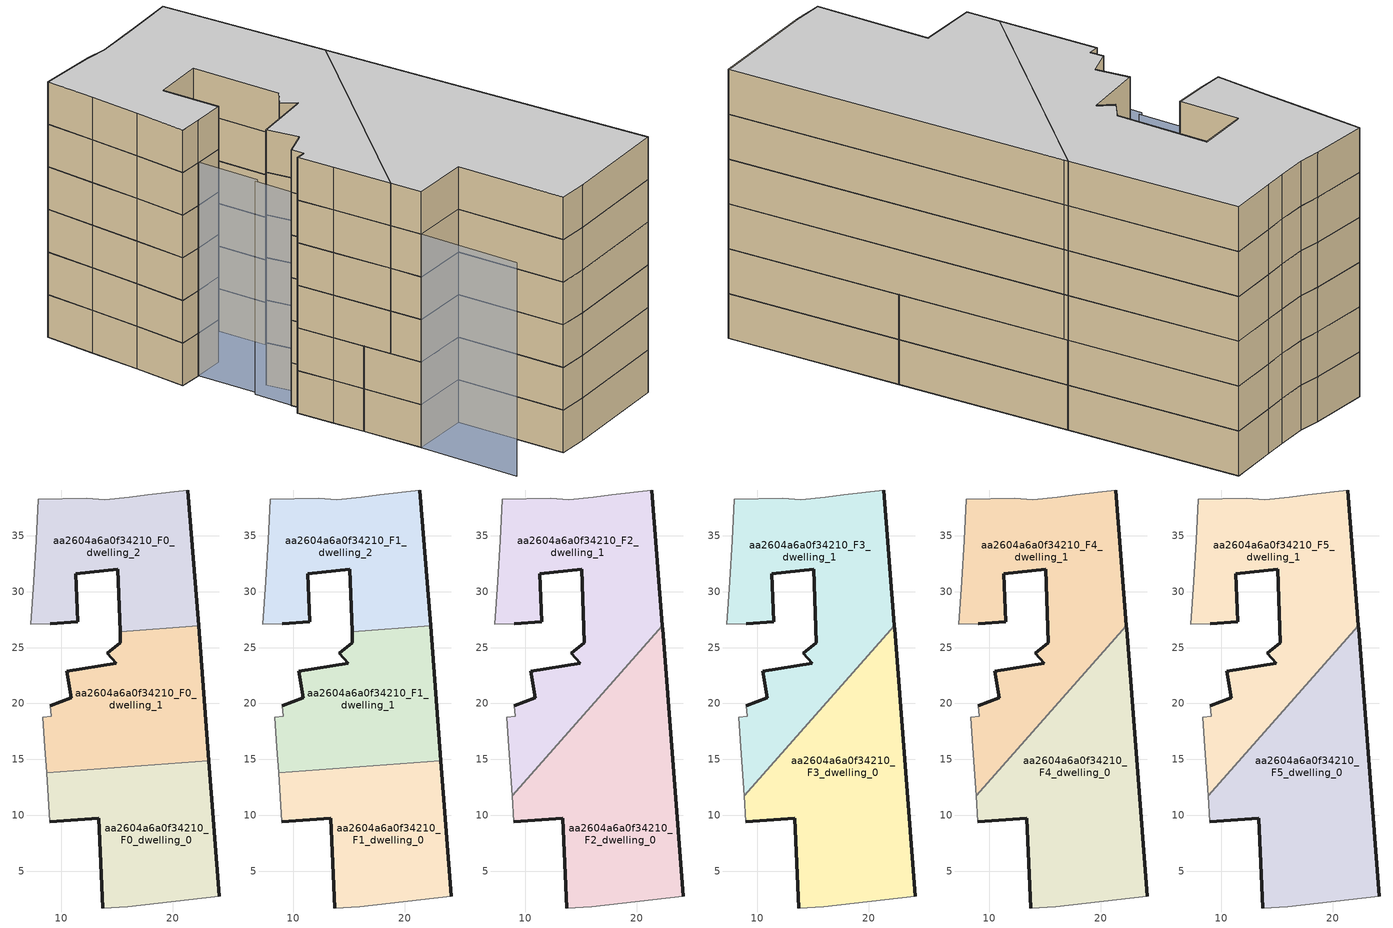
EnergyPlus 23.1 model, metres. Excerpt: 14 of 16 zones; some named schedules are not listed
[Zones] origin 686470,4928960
aa2604a6a0f34210_F0_dwelling_0
 floor ground (EU_floor_Construction): 24.16,2.72 23.22,14.89 8.69,13.77 8.98,9.4 13.36,9.73 13.74,1.69 15.95,1.8 z0
 wall outside (EU_wall_Construction): 13.74,1.69 13.36,9.73 8.98,9.4 / 23.22,14.89 24.16,2.72 z0:3
 wall adiabatic (EU_wall_Construction): 8.98,9.4 8.69,13.77 / 24.16,2.72 15.95,1.8 13.74,1.69 z0:3
 wall to aa2604a6a0f34210_F0_dwelling_1 (EU_wall_Construction): 8.69,13.77 23.22,14.89 z0:3
aa2604a6a0f34210_F0_dwelling_1
 floor ground (EU_floor_Construction): 23.22,14.89 22.3,26.93 15.27,26.39 15.31,25.44 14.15,24.48 14.95,23.6 10.49,22.86 10.89,20.5 9.04,19.77 9.13,18.84 8.37,18.78 8.55,16.07 8.69,13.77 z0
 wall outside (EU_wall_Construction): 9.04,19.77 10.89,20.5 10.49,22.86 14.95,23.6 14.15,24.48 15.31,25.44 15.27,26.39 / 22.3,26.93 23.22,14.89 z0:3
 wall adiabatic (EU_wall_Construction): 8.69,13.77 8.55,16.07 8.37,18.78 9.13,18.84 9.04,19.77 z0:3
 wall to aa2604a6a0f34210_F0_dwelling_2 (EU_wall_Construction): 15.27,26.39 22.3,26.93 z0:3
aa2604a6a0f34210_F0_dwelling_2
 floor ground (EU_floor_Construction): 22.3,26.93 21.34,39.1 17.77,38.66 16.1,38.46 13.91,38.24 12.3,38.34 7.96,38.26 7.76,34.59 7.55,30.92 7.28,27.08 9.03,27.15 11.48,27.32 11.29,31.59 15.06,32.02 15.27,26.39 z0
 wall outside (EU_wall_Construction): 21.34,39.1 22.3,26.93 / 15.27,26.39 15.06,32.02 11.29,31.59 11.48,27.32 9.03,27.15 z0:3
 wall adiabatic (EU_wall_Construction): 9.03,27.15 7.28,27.08 7.55,30.92 7.76,34.59 7.96,38.26 12.3,38.34 13.91,38.24 16.1,38.46 17.77,38.66 21.34,39.1 z0:3
aa2604a6a0f34210_F1_dwelling_0
 floor to aa2604a6a0f34210_F0_dwelling_0 (EU_floor_Construction): 24.16,2.72 23.22,14.89 8.69,13.77 8.98,9.4 13.36,9.73 13.74,1.69 15.95,1.8 z3
 wall outside (EU_wall_Construction): 13.74,1.69 13.36,9.73 8.98,9.4 / 23.22,14.89 24.16,2.72 z3:6
 wall adiabatic (EU_wall_Construction): 8.98,9.4 8.69,13.77 / 24.16,2.72 15.95,1.8 13.74,1.69 z3:6
 wall to aa2604a6a0f34210_F1_dwelling_1 (EU_wall_Construction): 8.69,13.77 23.22,14.89 z3:6
aa2604a6a0f34210_F1_dwelling_1
 floor to aa2604a6a0f34210_F0_dwelling_1 (EU_floor_Construction): 23.22,14.89 22.3,26.93 15.27,26.39 15.31,25.44 14.15,24.48 14.95,23.6 10.49,22.86 10.89,20.5 9.04,19.77 9.13,18.84 8.37,18.78 8.55,16.07 8.69,13.77 z3
 wall outside (EU_wall_Construction): 9.04,19.77 10.89,20.5 10.49,22.86 14.95,23.6 14.15,24.48 15.31,25.44 15.27,26.39 / 22.3,26.93 23.22,14.89 z3:6
 wall adiabatic (EU_wall_Construction): 8.69,13.77 8.55,16.07 8.37,18.78 9.13,18.84 9.04,19.77 z3:6
 wall to aa2604a6a0f34210_F1_dwelling_2 (EU_wall_Construction): 15.27,26.39 22.3,26.93 z3:6
aa2604a6a0f34210_F1_dwelling_2
 floor to aa2604a6a0f34210_F0_dwelling_2 (EU_floor_Construction): 22.3,26.93 21.34,39.1 17.77,38.66 16.1,38.46 13.91,38.24 12.3,38.34 7.96,38.26 7.76,34.59 7.55,30.92 7.28,27.08 9.03,27.15 11.48,27.32 11.29,31.59 15.06,32.02 15.27,26.39 z3
 wall outside (EU_wall_Construction): 21.34,39.1 22.3,26.93 / 15.27,26.39 15.06,32.02 11.29,31.59 11.48,27.32 9.03,27.15 z3:6
 wall adiabatic (EU_wall_Construction): 9.03,27.15 7.28,27.08 7.55,30.92 7.76,34.59 7.96,38.26 12.3,38.34 13.91,38.24 16.1,38.46 17.77,38.66 21.34,39.1 z3:6
aa2604a6a0f34210_F2_dwelling_0
 floor to aa2604a6a0f34210_F1_dwelling_0 (EU_floor_Construction): 24.16,2.72 23.22,14.89 10.78,13.93 8.83,11.73 8.98,9.4 13.36,9.73 13.74,1.69 15.95,1.8 z6
 floor to aa2604a6a0f34210_F1_dwelling_1 (EU_floor_Construction): 23.22,14.89 22.32,26.67 22.3,26.93 22.28,26.93 10.78,13.93 z6
 wall outside (EU_wall_Construction): 13.74,1.69 13.36,9.73 8.98,9.4 / 22.29,26.95 22.32,26.66 24.16,2.72 z6:9
 wall adiabatic (EU_wall_Construction): 8.98,9.4 8.83,11.73 / 24.16,2.72 15.95,1.8 13.74,1.69 z6:9
 wall to aa2604a6a0f34210_F2_dwelling_1 (EU_wall_Construction): 8.83,11.73 22.29,26.95 z6:9
aa2604a6a0f34210_F2_dwelling_1
 floor to aa2604a6a0f34210_F1_dwelling_1 (EU_floor_Construction): 10.78,13.93 22.28,26.93 15.27,26.39 15.31,25.44 14.15,24.48 14.95,23.6 10.49,22.86 10.89,20.5 9.04,19.77 9.13,18.84 8.37,18.78 8.55,16.07 8.7,13.77 z6
 floor to aa2604a6a0f34210_F1_dwelling_2 (EU_floor_Construction): 22.28,26.93 22.29,26.95 21.34,39.1 17.77,38.66 16.1,38.46 13.91,38.24 12.3,38.34 7.96,38.26 7.76,34.59 7.55,30.92 7.28,27.08 9.03,27.15 11.48,27.32 11.29,31.59 15.06,32.02 15.27,26.39 z6
 floor to aa2604a6a0f34210_F1_dwelling_0 (EU_floor_Construction): 8.83,11.73 10.78,13.93 8.7,13.77 z6
 wall outside (EU_wall_Construction): 21.34,39.1 22.29,26.95 / 9.04,19.77 10.89,20.5 10.49,22.86 14.95,23.6 14.15,24.48 15.31,25.44 15.06,32.02 11.29,31.59 11.48,27.32 9.03,27.15 z6:9
 wall adiabatic (EU_wall_Construction): 8.83,11.73 8.55,16.07 8.37,18.78 9.13,18.84 9.04,19.77 / 9.03,27.15 7.28,27.08 7.55,30.92 7.76,34.59 7.96,38.26 12.3,38.34 13.91,38.24 16.1,38.46 17.77,38.66 21.34,39.1 z6:9
aa2604a6a0f34210_F3_dwelling_0
 floor to aa2604a6a0f34210_F2_dwelling_0 (EU_floor_Construction): 24.16,2.72 22.32,26.66 22.29,26.95 8.83,11.73 8.98,9.4 13.36,9.73 13.74,1.69 15.95,1.8 z9
 wall outside (EU_wall_Construction): 13.74,1.69 13.36,9.73 8.98,9.4 / 22.29,26.95 22.32,26.66 24.16,2.72 z9:12
 wall adiabatic (EU_wall_Construction): 8.98,9.4 8.83,11.73 / 24.16,2.72 15.95,1.8 13.74,1.69 z9:12
 wall to aa2604a6a0f34210_F3_dwelling_1 (EU_wall_Construction): 8.83,11.73 22.29,26.95 z9:12
aa2604a6a0f34210_F3_dwelling_1
 floor to aa2604a6a0f34210_F2_dwelling_1 (EU_floor_Construction): 8.83,11.73 22.29,26.95 21.34,39.1 17.77,38.66 16.1,38.46 13.91,38.24 12.3,38.34 7.96,38.26 7.76,34.59 7.55,30.92 7.28,27.08 9.03,27.15 11.48,27.32 11.29,31.59 15.06,32.02 15.31,25.44 14.15,24.48 14.95,23.6 10.49,22.86 10.89,20.5 9.04,19.77 9.13,18.84 8.37,18.78 8.55,16.07 z9
 wall outside (EU_wall_Construction): 21.34,39.1 22.29,26.95 / 9.04,19.77 10.89,20.5 10.49,22.86 14.95,23.6 14.15,24.48 15.31,25.44 15.06,32.02 11.29,31.59 11.48,27.32 9.03,27.15 z9:12
 wall adiabatic (EU_wall_Construction): 8.83,11.73 8.55,16.07 8.37,18.78 9.13,18.84 9.04,19.77 / 9.03,27.15 7.28,27.08 7.55,30.92 7.76,34.59 7.96,38.26 12.3,38.34 13.91,38.24 16.1,38.46 17.77,38.66 21.34,39.1 z9:12
aa2604a6a0f34210_F4_dwelling_0
 floor to aa2604a6a0f34210_F3_dwelling_0 (EU_floor_Construction): 24.16,2.72 22.32,26.66 22.29,26.95 8.83,11.73 8.98,9.4 13.36,9.73 13.74,1.69 15.95,1.8 z12
 wall outside (EU_wall_Construction): 13.74,1.69 13.36,9.73 8.98,9.4 / 22.29,26.95 22.32,26.66 24.16,2.72 z12:15
 wall adiabatic (EU_wall_Construction): 8.98,9.4 8.83,11.73 / 24.16,2.72 15.95,1.8 13.74,1.69 z12:15
 wall to aa2604a6a0f34210_F4_dwelling_1 (EU_wall_Construction): 8.83,11.73 22.29,26.95 z12:15
aa2604a6a0f34210_F4_dwelling_1
 floor to aa2604a6a0f34210_F3_dwelling_1 (EU_floor_Construction): 8.83,11.73 22.29,26.95 21.34,39.1 17.77,38.66 16.1,38.46 13.91,38.24 12.3,38.34 7.96,38.26 7.76,34.59 7.55,30.92 7.28,27.08 9.03,27.15 11.48,27.32 11.29,31.59 15.06,32.02 15.31,25.44 14.15,24.48 14.95,23.6 10.49,22.86 10.89,20.5 9.04,19.77 9.13,18.84 8.37,18.78 8.55,16.07 z12
 wall outside (EU_wall_Construction): 21.34,39.1 22.29,26.95 / 9.04,19.77 10.89,20.5 10.49,22.86 14.95,23.6 14.15,24.48 15.31,25.44 15.06,32.02 11.29,31.59 11.48,27.32 9.03,27.15 z12:15
 wall adiabatic (EU_wall_Construction): 8.83,11.73 8.55,16.07 8.37,18.78 9.13,18.84 9.04,19.77 / 9.03,27.15 7.28,27.08 7.55,30.92 7.76,34.59 7.96,38.26 12.3,38.34 13.91,38.24 16.1,38.46 17.77,38.66 21.34,39.1 z12:15
aa2604a6a0f34210_F5_dwelling_0
 floor to aa2604a6a0f34210_F4_dwelling_0 (EU_floor_Construction): 24.16,2.72 22.32,26.66 22.29,26.95 8.83,11.73 8.98,9.4 13.36,9.73 13.74,1.69 15.95,1.8 z15
 wall outside (EU_wall_Construction): 13.74,1.69 13.36,9.73 8.98,9.4 / 22.29,26.95 22.32,26.66 24.16,2.72 z15:18
 wall adiabatic (EU_wall_Construction): 8.98,9.4 8.83,11.73 / 24.16,2.72 15.95,1.8 13.74,1.69 z15:18
 wall to aa2604a6a0f34210_F5_dwelling_1 (EU_wall_Construction): 8.83,11.73 22.29,26.95 z15:18
 ceiling to aa2604a6a0f34210_F6_dwelling_0 (EU_floor_Construction): 22.32,26.66 24.16,2.72 15.95,1.8 13.74,1.69 13.36,9.73 8.98,9.4 8.83,11.73 22.29,26.95 z18
aa2604a6a0f34210_F5_dwelling_1
 floor to aa2604a6a0f34210_F4_dwelling_1 (EU_floor_Construction): 8.83,11.73 22.29,26.95 21.34,39.1 17.77,38.66 16.1,38.46 13.91,38.24 12.3,38.34 7.96,38.26 7.76,34.59 7.55,30.92 7.28,27.08 9.03,27.15 11.48,27.32 11.29,31.59 15.06,32.02 15.31,25.44 14.15,24.48 14.95,23.6 10.49,22.86 10.89,20.5 9.04,19.77 9.13,18.84 8.37,18.78 8.55,16.07 z15
 wall outside (EU_wall_Construction): 21.34,39.1 22.29,26.95 / 9.04,19.77 10.89,20.5 10.49,22.86 14.95,23.6 14.15,24.48 15.31,25.44 15.06,32.02 11.29,31.59 11.48,27.32 9.03,27.15 z15:18
 wall adiabatic (EU_wall_Construction): 8.83,11.73 8.55,16.07 8.37,18.78 9.13,18.84 9.04,19.77 / 9.03,27.15 7.28,27.08 7.55,30.92 7.76,34.59 7.96,38.26 12.3,38.34 13.91,38.24 16.1,38.46 17.77,38.66 21.34,39.1 z15:18
 ceiling to aa2604a6a0f34210_F6_dwelling_1 (EU_floor_Construction): 21.34,39.1 22.29,26.95 8.83,11.73 8.55,16.07 8.37,18.78 9.13,18.84 9.04,19.77 10.89,20.5 10.49,22.86 14.95,23.6 14.15,24.48 15.31,25.44 15.06,32.02 11.29,31.59 11.48,27.32 9.03,27.15 7.28,27.08 7.55,30.92 7.76,34.59 7.96,38.26 12.3,38.34 13.91,38.24 16.1,38.46 17.77,38.66 z18
shading: 8.79,16.12 9.19,2.02 / 9.03,22.63 9.2,16.08 / 9.12,27.15 9.3,22.64 / 21.23,37.43 7.96,38.26 z0:15
[Building]
EU S2 Campaign: North Axis=0; Terrain=City; Solar Distribution=FullExterior
[Site:Location]
Bologna: Latitude=44.5; Longitude=11.25; Time Zone=1; Elevation=37
[SizingPeriod:WeatherFileDays]
AnnualSizingPeriod: Begin Month=1; Begin Day of Month=1; End Month=12; End Day of Month=31; Day of Week for Start Day=Monday; Use Weather File Daylight Saving Period=No; Use Weather File Rain and Snow Indicators=No
[MATERIAL]
EU_InternalMass_Material: Roughness=MediumRough; Thickness=0.1; Conductivity=1; Density=1800; Specific Heat=900; Thermal Absorptance=0.9; Solar Absorptance=0.7; Visible Absorptance=0.7
[MATERIAL:NOMASS] Roughness=MediumRough; Thermal Absorptance=0.9; Solar Absorptance=0.7; Visible Absorptance=0.7
Name | Thermal Resistance
EU_wall_NoMass | 0.905828
EU_floor_NoMass | 0.67114
[CONSTRUCTION]
EU_wall_Construction: EU_wall_NoMass
EU_floor_Construction: EU_floor_NoMass
EU_InternalMass_Construction: EU_InternalMass_Material
[ZONE] Type=1; Multiplier=1; Ceiling Height=autocalculate; Floor Area=autocalculate; Part of Total Floor Area=Yes
Name | Volume
aa2604a6a0f34210_F0_dwelling_0; aa2604a6a0f34210_F1_dwelling_0 | 440.001
aa2604a6a0f34210_F2_dwelling_0; aa2604a6a0f34210_F3_dwelling_0; aa2604a6a0f34210_F4_dwelling_0; aa2604a6a0f34210_F5_dwelling_0 | 660.005
aa2604a6a0f34210_F0_dwelling_1; aa2604a6a0f34210_F1_dwelling_1 | 439.991
aa2604a6a0f34210_F2_dwelling_1; aa2604a6a0f34210_F3_dwelling_1; aa2604a6a0f34210_F4_dwelling_1; aa2604a6a0f34210_F5_dwelling_1 | 659.981
aa2604a6a0f34210_F0_dwelling_2; aa2604a6a0f34210_F1_dwelling_2 | 440.003
[INTERNALMASS] Construction=EU_InternalMass_Construction
Name | Zone or ZoneList | Surface Area
aa2604a6a0f34210_F0_dwelling_0_EU_InternalMass | aa2604a6a0f34210_F0_dwelling_0 | 146.667
aa2604a6a0f34210_F0_dwelling_1_EU_InternalMass | aa2604a6a0f34210_F0_dwelling_1 | 146.664
aa2604a6a0f34210_F0_dwelling_2_EU_InternalMass | aa2604a6a0f34210_F0_dwelling_2 | 146.667
aa2604a6a0f34210_F1_dwelling_0_EU_InternalMass | aa2604a6a0f34210_F1_dwelling_0 | 146.667
aa2604a6a0f34210_F1_dwelling_1_EU_InternalMass | aa2604a6a0f34210_F1_dwelling_1 | 146.664
aa2604a6a0f34210_F1_dwelling_2_EU_InternalMass | aa2604a6a0f34210_F1_dwelling_2 | 146.667
aa2604a6a0f34210_F2_dwelling_0_EU_InternalMass | aa2604a6a0f34210_F2_dwelling_0 | 220.002
aa2604a6a0f34210_F2_dwelling_1_EU_InternalMass | aa2604a6a0f34210_F2_dwelling_1 | 219.993
aa2604a6a0f34210_F3_dwelling_0_EU_InternalMass | aa2604a6a0f34210_F3_dwelling_0 | 220.002
aa2604a6a0f34210_F3_dwelling_1_EU_InternalMass | aa2604a6a0f34210_F3_dwelling_1 | 219.993
aa2604a6a0f34210_F4_dwelling_0_EU_InternalMass | aa2604a6a0f34210_F4_dwelling_0 | 220.002
aa2604a6a0f34210_F4_dwelling_1_EU_InternalMass | aa2604a6a0f34210_F4_dwelling_1 | 219.993
aa2604a6a0f34210_F5_dwelling_0_EU_InternalMass | aa2604a6a0f34210_F5_dwelling_0 | 220.002
aa2604a6a0f34210_F5_dwelling_1_EU_InternalMass | aa2604a6a0f34210_F5_dwelling_1 | 219.993
[OTHEREQUIPMENT] Fuel Type=Electricity; Design Level Calculation Method=Watts/Area; Power per Zone Floor Area=1; Fraction Latent=0; Fraction Radiant=0; Fraction Lost=0; Carbon Dioxide Generation Rate=0; EndUse Subcategory=EU_Step8_InternalGains
Name | Zone or ZoneList or Space or SpaceList | Schedule
EU_Step8_InternalGain_aa2604a6a0f34210_F0_dwelling_0_f000 | aa2604a6a0f34210_F0_dwelling_0 | EU_Step8_GainSchedule_aa2604a6a0f34210_F0_dwelling_0_f000
EU_Step8_InternalGain_aa2604a6a0f34210_F0_dwelling_1_f000 | aa2604a6a0f34210_F0_dwelling_1 | EU_Step8_GainSchedule_aa2604a6a0f34210_F0_dwelling_1_f000
EU_Step8_InternalGain_aa2604a6a0f34210_F0_dwelling_2_f000 | aa2604a6a0f34210_F0_dwelling_2 | EU_Step8_GainSchedule_aa2604a6a0f34210_F0_dwelling_2_f000
EU_Step8_InternalGain_aa2604a6a0f34210_F1_dwelling_0_f000 | aa2604a6a0f34210_F1_dwelling_0 | EU_Step8_GainSchedule_aa2604a6a0f34210_F1_dwelling_0_f000
EU_Step8_InternalGain_aa2604a6a0f34210_F1_dwelling_1_f000 | aa2604a6a0f34210_F1_dwelling_1 | EU_Step8_GainSchedule_aa2604a6a0f34210_F1_dwelling_1_f000
EU_Step8_InternalGain_aa2604a6a0f34210_F1_dwelling_2_f000 | aa2604a6a0f34210_F1_dwelling_2 | EU_Step8_GainSchedule_aa2604a6a0f34210_F1_dwelling_2_f000
EU_Step8_InternalGain_aa2604a6a0f34210_F2_dwelling_0_f000 | aa2604a6a0f34210_F2_dwelling_0 | EU_Step8_GainSchedule_aa2604a6a0f34210_F2_dwelling_0_f000
EU_Step8_InternalGain_aa2604a6a0f34210_F2_dwelling_1_f000 | aa2604a6a0f34210_F2_dwelling_1 | EU_Step8_GainSchedule_aa2604a6a0f34210_F2_dwelling_1_f000
EU_Step8_InternalGain_aa2604a6a0f34210_F3_dwelling_0_f000 | aa2604a6a0f34210_F3_dwelling_0 | EU_Step8_GainSchedule_aa2604a6a0f34210_F3_dwelling_0_f000
EU_Step8_InternalGain_aa2604a6a0f34210_F3_dwelling_1_f000 | aa2604a6a0f34210_F3_dwelling_1 | EU_Step8_GainSchedule_aa2604a6a0f34210_F3_dwelling_1_f000
EU_Step8_InternalGain_aa2604a6a0f34210_F4_dwelling_0_f000 | aa2604a6a0f34210_F4_dwelling_0 | EU_Step8_GainSchedule_aa2604a6a0f34210_F4_dwelling_0_f000
EU_Step8_InternalGain_aa2604a6a0f34210_F4_dwelling_1_f000 | aa2604a6a0f34210_F4_dwelling_1 | EU_Step8_GainSchedule_aa2604a6a0f34210_F4_dwelling_1_f000
EU_Step8_InternalGain_aa2604a6a0f34210_F5_dwelling_0_f000 | aa2604a6a0f34210_F5_dwelling_0 | EU_Step8_GainSchedule_aa2604a6a0f34210_F5_dwelling_0_f000
EU_Step8_InternalGain_aa2604a6a0f34210_F5_dwelling_1_f000 | aa2604a6a0f34210_F5_dwelling_1 | EU_Step8_GainSchedule_aa2604a6a0f34210_F5_dwelling_1_f000
[ZONEVENTILATION:DESIGNFLOWRATE] Schedule=EU_AlwaysOn; Design Flow Rate Calculation Method=AirChanges/Hour; Air Changes per Hour=0.73129; Ventilation Type=Natural; Fan Pressure Rise=0; Fan Total Efficiency=1; Constant Term Coefficient=1; Temperature Term Coefficient=0; Velocity Term Coefficient=0; Velocity Squared Term Coefficient=0; Minimum Indoor Temperature=-100; Maximum Indoor Temperature=100; Delta Temperature=-100; Minimum Outdoor Temperature=-100; Maximum Outdoor Temperature=100; Maximum Wind Speed=40
Name | Zone or ZoneList or Space or SpaceList
EU_ConstantAir_aa2604a6a0f34210_F0_dwelling_0 | aa2604a6a0f34210_F0_dwelling_0
EU_ConstantAir_aa2604a6a0f34210_F0_dwelling_1 | aa2604a6a0f34210_F0_dwelling_1
EU_ConstantAir_aa2604a6a0f34210_F0_dwelling_2 | aa2604a6a0f34210_F0_dwelling_2
EU_ConstantAir_aa2604a6a0f34210_F1_dwelling_0 | aa2604a6a0f34210_F1_dwelling_0
EU_ConstantAir_aa2604a6a0f34210_F1_dwelling_1 | aa2604a6a0f34210_F1_dwelling_1
EU_ConstantAir_aa2604a6a0f34210_F1_dwelling_2 | aa2604a6a0f34210_F1_dwelling_2
EU_ConstantAir_aa2604a6a0f34210_F2_dwelling_0 | aa2604a6a0f34210_F2_dwelling_0
EU_ConstantAir_aa2604a6a0f34210_F2_dwelling_1 | aa2604a6a0f34210_F2_dwelling_1
EU_ConstantAir_aa2604a6a0f34210_F3_dwelling_0 | aa2604a6a0f34210_F3_dwelling_0
EU_ConstantAir_aa2604a6a0f34210_F3_dwelling_1 | aa2604a6a0f34210_F3_dwelling_1
EU_ConstantAir_aa2604a6a0f34210_F4_dwelling_0 | aa2604a6a0f34210_F4_dwelling_0
EU_ConstantAir_aa2604a6a0f34210_F4_dwelling_1 | aa2604a6a0f34210_F4_dwelling_1
EU_ConstantAir_aa2604a6a0f34210_F5_dwelling_0 | aa2604a6a0f34210_F5_dwelling_0
EU_ConstantAir_aa2604a6a0f34210_F5_dwelling_1 | aa2604a6a0f34210_F5_dwelling_1
[HVACTEMPLATE:THERMOSTAT] Constant Heating Setpoint=20; Constant Cooling Setpoint=50
EU_HeatOnly_aa2604a6a0f34210_F0_dwelling_0; EU_HeatOnly_aa2604a6a0f34210_F0_dwelling_1; EU_HeatOnly_aa2604a6a0f34210_F0_dwelling_2; EU_HeatOnly_aa2604a6a0f34210_F1_dwelling_0; EU_HeatOnly_aa2604a6a0f34210_F1_dwelling_1; EU_HeatOnly_aa2604a6a0f34210_F1_dwelling_2; EU_HeatOnly_aa2604a6a0f34210_F2_dwelling_0; EU_HeatOnly_aa2604a6a0f34210_F2_dwelling_1; EU_HeatOnly_aa2604a6a0f34210_F3_dwelling_0; EU_HeatOnly_aa2604a6a0f34210_F3_dwelling_1; EU_HeatOnly_aa2604a6a0f34210_F4_dwelling_0; EU_HeatOnly_aa2604a6a0f34210_F4_dwelling_1; EU_HeatOnly_aa2604a6a0f34210_F5_dwelling_0; EU_HeatOnly_aa2604a6a0f34210_F5_dwelling_1; EU_HeatOnly_aa2604a6a0f34210_F6_dwelling_0; EU_HeatOnly_aa2604a6a0f34210_F6_dwelling_1
